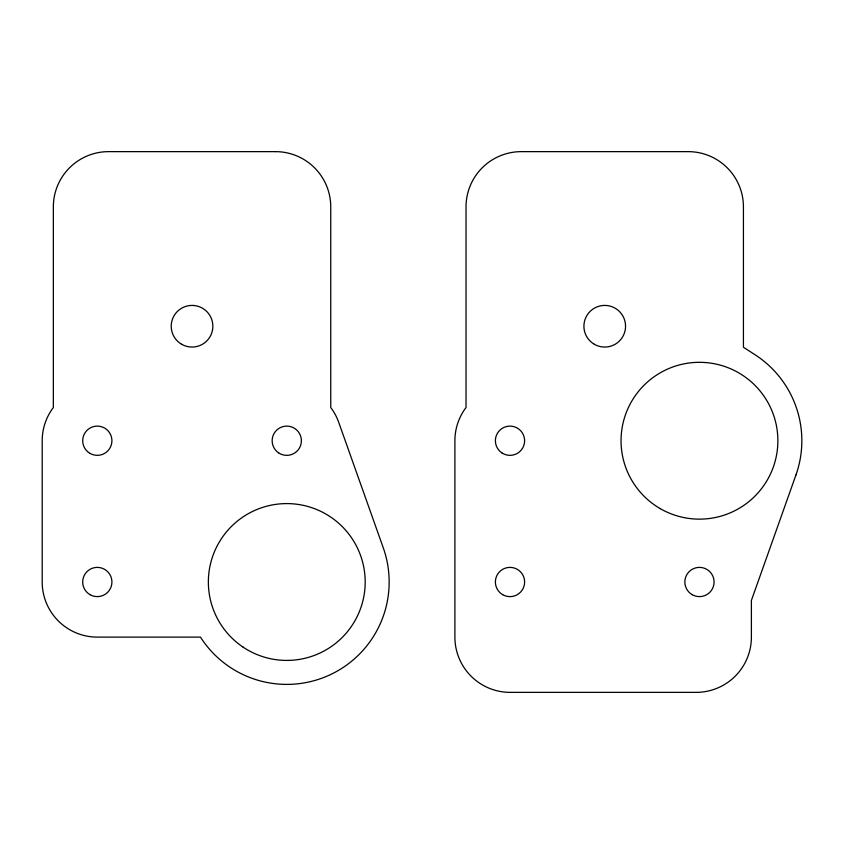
<?xml version="1.0" encoding="UTF-8"?>
<svg xmlns="http://www.w3.org/2000/svg" width="844" height="844" viewBox="0 0 844 844"><rect width="100%" height="100%" fill="white"/><g stroke="black" fill="none" stroke-linecap="round" stroke-linejoin="round"><path stroke-width="1.27" d="M795.945 474.993L751.392 600.453L751.392 637.114A55.25 55.25 0 0 1 696.142 692.365L510.145 692.365A55.25 55.25 0 0 1 454.895 637.114L454.895 440.726A55.113 55.113 0 0 1 466.025 407.515L466.025 206.885A55.25 55.25 0 0 1 521.286 151.635L688.176 151.635A55.25 55.25 0 0 1 743.427 206.885L743.427 347.243L755.042 354.744A102.388 102.388 0 0 1 795.945 474.993M275.482 151.635L108.591 151.635A55.25 55.25 0 0 0 53.341 206.885L53.341 407.515A55.113 55.113 0 0 0 42.2 440.726L42.2 582.001A55.113 55.113 0 0 0 97.313 637.114L200.471 637.114A102.388 102.388 0 0 0 383.25 547.745L338.697 422.285A55.113 55.113 0 0 0 330.743 407.515L330.743 206.885A55.25 55.25 0 0 0 275.482 151.635M660.251 508.637A78.418 78.418 0 0 0 777.873 440.726A78.418 78.418 0 0 0 660.251 372.816A78.418 78.418 0 0 0 660.251 508.637M242.819 646.947A78.418 78.418 0 0 0 364.988 587.603A78.418 78.418 0 0 0 252.504 511.475A78.418 78.418 0 0 0 242.819 646.947M692.154 594.661A14.622 14.622 0 0 0 714.077 582.001A14.622 14.622 0 0 0 692.154 569.341A14.622 14.622 0 0 0 692.154 594.661M502.686 594.661A14.622 14.622 0 0 0 524.62 582.001A14.622 14.622 0 0 0 502.686 569.341A14.622 14.622 0 0 0 502.686 594.661M501.811 452.838A14.622 14.622 0 0 0 524.578 441.771A14.622 14.622 0 0 0 503.615 427.581A14.622 14.622 0 0 0 501.811 452.838M278.573 452.838A14.622 14.622 0 0 0 301.35 441.771A14.622 14.622 0 0 0 280.377 427.581A14.622 14.622 0 0 0 278.573 452.838M90.002 594.661A14.622 14.622 0 0 0 111.925 582.001A14.622 14.622 0 0 0 90.002 569.341A14.622 14.622 0 0 0 90.002 594.661M90.002 453.386A14.622 14.622 0 0 0 111.925 440.726A14.622 14.622 0 0 0 90.002 428.066A14.622 14.622 0 0 0 90.002 453.386M181.629 344.268A20.815 20.815 0 0 0 212.857 326.238A20.815 20.815 0 0 0 181.629 308.208A20.815 20.815 0 0 0 181.629 344.268M594.324 344.268A20.815 20.815 0 0 0 625.552 326.238A20.815 20.815 0 0 0 594.324 308.208A20.815 20.815 0 0 0 594.324 344.268"/></g></svg>
